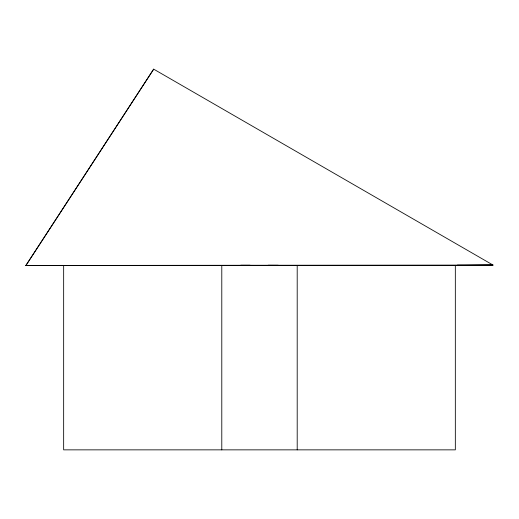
<?xml version="1.0" encoding="UTF-8"?>
<svg xmlns="http://www.w3.org/2000/svg" width="519" height="519" viewBox="0 0 519 519"><rect width="100%" height="100%" fill="white"/><g stroke="black" fill="none" stroke-linecap="round" stroke-linejoin="round"><path stroke-width="0.78" d="M25.95 265.319L153.676 69.144L493.05 265.079L455.332 265.501L25.963 265.462L493.037 265.073L457.369 265.112M64.077 265.43L25.963 265.462L153.689 69.15M250.067 265.241L240.641 265.3L254.615 265.397M264.372 265.397L278.346 265.319L268.245 265.228M25.963 265.462L63.655 265.378L63.655 449.856L455.332 449.856L455.332 265.501M297.199 265.443L297.199 449.856M221.788 265.443L221.788 449.856"/></g></svg>
